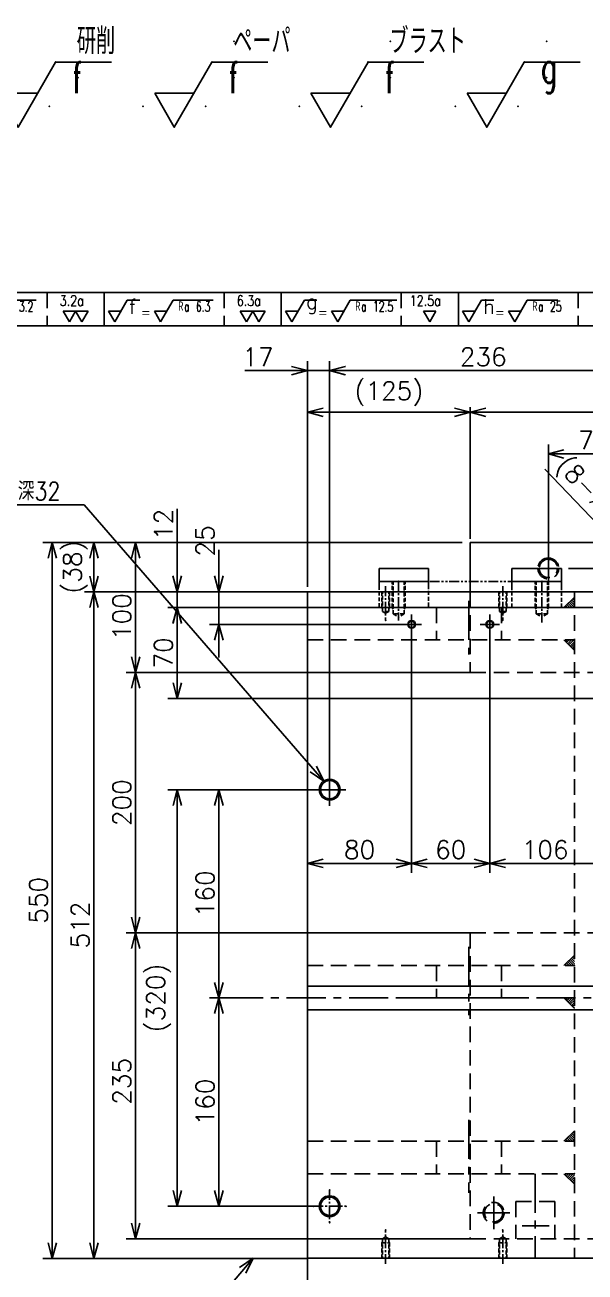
# Model space of a CAD drawing. Header units: millimetres. Extents: x -868 to 0, y 0 to 636.
# Drawn here: x -645.2 to -537.7, y 396.9 to 636.4 of the extents above; entities that cross this region are included whole.
import ezdxf

# ---------------------------------------------------------------- set-up
doc = ezdxf.new("R2010")
doc.units = ezdxf.units.MM
for name, pattern in [('CENTER', [12, 7.5, -1.5, 1.5, -1.5]), ('DASHED', [4.5, 3, -1.5]), ('PHANTOM', [15, 7.5, -1.5, 1.5, -1.5, 1.5, -1.5])]:
    doc.linetypes.add(name, pattern=pattern)
doc.layers.add('VIEW0001', color=7, linetype='Continuous')
doc.styles.get("Standard").update_dxf_attribs({"font": 'ROMANS', "bigfont": 'EXTFONT'})
doc.dimstyles.new('ISO-25', dxfattribs={"dimtxt": 2.5, "dimasz": 2.5, "dimexe": 1.25, "dimexo": 0.625, "dimtad": 1, "dimtxsty": 'Standard', "dimcen": 2.5, "dimadec": 0, "dimazin": 0, "dimtfac": 1, "dimtmove": 0, "dimatfit": 3, "dimfxl": 1, "dimarcsym": 0})

# ---------------------------------------------------------------- blocks, each defined once
blk = doc.blocks.new('DTL0018')
h = blk.add_hatch()
h.set_pattern_fill('ANSI31', color=0, scale=0.4, style=0, pattern_type=2)
h.set_pattern_definition([(45, (0, 0), (-0.89443, 0.89443), [])])
h.paths.add_polyline_path([(0, 8), (8, 0), (0, 0)])
at = {"color": 0, "linetype": 'Continuous'}
blk.add_line((8, 0), (0, 8), dxfattribs=at)
at = {"color": 0}
blk.add_point((0, 0), dxfattribs=at)
blk = doc.blocks.new('DTL0029')
at = {"color": 0, "linetype": 'CENTER'}
for p, q in [((0, 12.5), (0, -12.5)), ((-12.5, 0), (12.5, 0))]:
    blk.add_line(p, q, dxfattribs=at)
at = {"color": 0, "linetype": 'Continuous'}
for radius in [8, 7]:
    blk.add_circle((0, 0), radius, dxfattribs=at)
at = {"color": 0}
for p in [(0, 12.5), (-12.5, 0), (-12.5, 0), (-12.5, 0), (0, 0), (12.5, 0), (12.5, 0), (12.5, 0), (0, -12.5)]:
    blk.add_point(p, dxfattribs=at)
blk = doc.blocks.new('DTL0028')
at = {"color": 0, "linetype": 'CENTER'}
blk.add_line((4.25, 0), (-21.82, 0), dxfattribs=at)
at = {"color": 0, "linetype": 'DASHED'}
for p, q in [((-15, 2.5), (-16.44, 0)), ((-15, -2.5), (-16.44, 0)), ((-15, -2.5), (-15, 2.5)), ((-15, 2.5), (0, 2.5)), ((-12, 3), (-12.87, 2.5)), ((-12, -3), (-12, 3)), ((-12, 3), (0, 3)), ((-15, -2.5), (0, -2.5)), ((-12, -3), (-12.87, -2.5)), ((-12, -3), (0, -3))]:
    blk.add_line(p, q, dxfattribs=at)
at = {"color": 0}
for p in [(-21.82, 0), (-12, 0), (0, 0)]:
    blk.add_point(p, dxfattribs=at)
blk = doc.blocks.new('USER0013')
at = {"color": 0, "linetype": 'Continuous'}
for radius in [3, 2.5]:
    blk.add_circle((0, 0), radius, dxfattribs=at)
at = {"color": 0}
blk.add_point((0, 0), dxfattribs=at)
blk = doc.blocks.new('USER0014')
at = {"color": 0, "linetype": 'DASHED'}
for p, q in [((20, 5), (0, 5)), ((25, 4.25), (0, 4.25)), ((20, 5), (20, -5)), ((20, 5), (21.3, 4.25)), ((25, 4.25), (25, -4.25)), ((25, 4.25), (27.45, 0)), ((25, -4.25), (0, -4.25)), ((20, -5), (0, -5)), ((20, -5), (21.3, -4.25)), ((25, -4.25), (27.45, 0))]:
    blk.add_line(p, q, dxfattribs=at)
at = {"color": 0}
for p in [(0, 0), (20, 0)]:
    blk.add_point(p, dxfattribs=at)
blk = doc.blocks.new('DTL0071')
at = {"color": 0, "linetype": 'Continuous'}
for p, q in [((-630, 330), (-630, 313.48)), ((-630, 330), (-592, 330)), ((-592, 330), (-592, 313.95)), ((-528, 330), (-528, 313.33)), ((-528, 330), (-490, 330)), ((-490, 330), (-490, 313.17)), ((-630, 320), (-592, 320)), ((-528, 320), (-490, 320))]:
    blk.add_line(p, q, dxfattribs=at)
at = {"color": 0, "linetype": 'CENTER'}
for p, q in [((-615, 320), (-615, 289.94)), ((-505, 320), (-505, 287.59))]:
    blk.add_line(p, q, dxfattribs=at)
at = {"color": 0, "linetype": 'PHANTOM'}
blk.add_line((-591.07, 320), (-528.65, 320), dxfattribs=at)
at = {"color": 0, "linetype": 'DASHED'}
for p, q in [((-630, 312.24), (-630, 300)), ((-592, 312.71), (-592, 300)), ((-528, 312.09), (-528, 300)), ((-490, 311.93), (-490, 300))]:
    blk.add_line(p, q, dxfattribs=at)
at = {"color": 0}
for p in [(-615, 320), (-505, 320), (0, 0)]:
    blk.add_point(p, dxfattribs=at)
at = {"color": 0, "rotation": 270}
for p in [(-615, 320), (-505, 320)]:
    blk.add_blockref('USER0014', p, dxfattribs=at)
blk = doc.blocks.new('_Open30')
at = {"color": 0, "linetype": 'ByBlock', "lineweight": -2}
for p, q in [((-1, 0.267949), (0, 0)), ((0, 0), (-1, -0.267949)), ((0, 0), (-1, 0))]:
    blk.add_line(p, q, dxfattribs=at)
blk = doc.blocks.new('*D113')
at = {"color": 0, "lineweight": -2}
for p, q in [((-589.85, 489.51), (-617.8, 489.51)), ((-616, 412.51), (-616, 486.51)), ((-589.85, 409.51), (-617.8, 409.51))]:
    blk.add_line(p, q, dxfattribs=at)
at = {"layer": 'Defpoints', "color": 0}
for p in [(-616, 489.51), (-589.85, 489.51), (-589.85, 409.51)]:
    blk.add_point(p, dxfattribs=at)
at = {"color": 0, "lineweight": -2, "xscale": 3, "yscale": 3, "zscale": 3}
for p, rotation in [((-616, 489.51), 90), ((-616, 409.51), 270)]:
    blk.add_blockref('_Open30', p, dxfattribs=dict(at, rotation=rotation))
at = {"color": 0, "insert": (-619.54, 449.52), "char_height": 3.5, "attachment_point": 5, "rotation": 90}
blk.add_mtext('(320)', dxfattribs=at)
blk = doc.blocks.new('*D114')
at = {"color": 0, "lineweight": -2}
for p, q in [((-592.52, 527.51), (-633.8, 527.51)), ((-632, 524.51), (-632, 402.51)), ((-590.97, 399.51), (-633.8, 399.51))]:
    blk.add_line(p, q, dxfattribs=at)
at = {"layer": 'Defpoints', "color": 0}
for p in [(-592.52, 527.51), (-632, 399.51), (-590.97, 399.51)]:
    blk.add_point(p, dxfattribs=at)
at = {"color": 0, "lineweight": -2, "xscale": 3, "yscale": 3, "zscale": 3}
for p, rotation in [((-632, 527.51), 90), ((-632, 399.51), 270)]:
    blk.add_blockref('_Open30', p, dxfattribs=dict(at, rotation=rotation))
at = {"color": 0, "insert": (-634.64, 463.52), "char_height": 3.5, "attachment_point": 5, "rotation": 90}
blk.add_mtext('512', dxfattribs=at)
blk = doc.blocks.new('*D115')
at = {"color": 0, "lineweight": -2}
for p, q in [((-562.11, 537.01), (-633.8, 537.01)), ((-632, 534.01), (-632, 530.51))]:
    blk.add_line(p, q, dxfattribs=at)
at = {"layer": 'Defpoints', "color": 0}
for p in [(-562.11, 537.01), (-632, 527.51), (-590.97, 527.51)]:
    blk.add_point(p, dxfattribs=at)
at = {"color": 0, "lineweight": -2, "xscale": 3, "yscale": 3, "zscale": 3}
for p, rotation in [((-632, 537.01), 90), ((-632, 527.51), 270)]:
    blk.add_blockref('_Open30', p, dxfattribs=dict(at, rotation=rotation))
at = {"color": 0, "insert": (-635.53, 532.27), "char_height": 3.5, "attachment_point": 5, "rotation": 90}
blk.add_mtext('(38)', dxfattribs=at)
blk = doc.blocks.new('*D145')
at = {"color": 0, "lineweight": -2}
for p, q in [((-561.5, 537.01), (-625.8, 537.01)), ((-624, 515.01), (-624, 534.01))]:
    blk.add_line(p, q, dxfattribs=at)
at = {"layer": 'Defpoints', "color": 0}
for p in [(-624, 537.01), (-561.5, 537.01), (-558.47, 512.01)]:
    blk.add_point(p, dxfattribs=at)
at = {"color": 0, "lineweight": -2, "xscale": 3, "yscale": 3, "zscale": 3}
for p, rotation in [((-624, 537.01), 90), ((-624, 512.01), 270)]:
    blk.add_blockref('_Open30', p, dxfattribs=dict(at, rotation=rotation))
at = {"color": 0, "insert": (-626.64, 522.75), "char_height": 3.5, "attachment_point": 5, "rotation": 90}
blk.add_mtext('100', dxfattribs=at)
blk = doc.blocks.new('*D146')
at = {"color": 0, "lineweight": -2}
for p, q in [((-559.72, 462.01), (-625.8, 462.01)), ((-624, 406.26), (-624, 459.01)), ((-559.72, 403.26), (-625.8, 403.26))]:
    blk.add_line(p, q, dxfattribs=at)
at = {"layer": 'Defpoints', "color": 0}
for p in [(-624, 462.01), (-559.72, 462.01), (-559.72, 403.26)]:
    blk.add_point(p, dxfattribs=at)
at = {"color": 0, "lineweight": -2, "xscale": 3, "yscale": 3, "zscale": 3}
for p, rotation in [((-624, 462.01), 90), ((-624, 403.26), 270)]:
    blk.add_blockref('_Open30', p, dxfattribs=dict(at, rotation=rotation))
at = {"color": 0, "insert": (-626.64, 433.5), "char_height": 3.5, "attachment_point": 5, "rotation": 90}
blk.add_mtext('235', dxfattribs=at)
blk = doc.blocks.new('*D147')
at = {"color": 0, "lineweight": -2}
for p, q in [((-559.72, 512.01), (-625.8, 512.01)), ((-624, 509.01), (-624, 465.01))]:
    blk.add_line(p, q, dxfattribs=at)
at = {"layer": 'Defpoints', "color": 0}
for p in [(-559.72, 512.01), (-660.42, 462.01), (-624, 462.01)]:
    blk.add_point(p, dxfattribs=at)
at = {"color": 0, "lineweight": -2, "xscale": 3, "yscale": 3, "zscale": 3}
for p, rotation in [((-624, 512.01), 90), ((-624, 462.01), 270)]:
    blk.add_blockref('_Open30', p, dxfattribs=dict(at, rotation=rotation))
at = {"color": 0, "insert": (-626.64, 487.02), "char_height": 3.5, "attachment_point": 5, "rotation": 90}
blk.add_mtext('200', dxfattribs=at)
blk = doc.blocks.new('*D212')
at = {"color": 7, "linetype": 'Continuous'}
for p, q in [((-590.97, 570), (-594.03, 570.82)), ((-590.97, 528.45), (-590.97, 571.8)), ((-586.72, 492.64), (-586.72, 571.8)), ((-586.72, 570), (-583.67, 570.82)), ((-590.97, 570), (-603, 570)), ((-580.37, 570), (-597.32, 570)), ((-590.97, 570), (-594.03, 569.18)), ((-586.72, 570), (-583.67, 569.18))]:
    blk.add_line(p, q, dxfattribs=at)
at = {"layer": 'Defpoints', "color": 0}
for p in [(-590.97, 570), (-590.97, 528.45), (-586.72, 492.64)]:
    blk.add_point(p, dxfattribs=at)
at = {"color": 0, "insert": (-600.48, 572.63), "char_height": 3.5, "attachment_point": 5}
blk.add_mtext('\\A1;17', dxfattribs=at)
blk = doc.blocks.new('*D213')
at = {"color": 0, "lineweight": -2}
for p, q in [((-527.72, 492.64), (-527.72, 571.8)), ((-583.72, 570), (-530.72, 570))]:
    blk.add_line(p, q, dxfattribs=at)
at = {"layer": 'Defpoints', "color": 0}
for p in [(-527.72, 570), (-586.72, 492.64), (-527.72, 492.64)]:
    blk.add_point(p, dxfattribs=at)
at = {"color": 0, "lineweight": -2, "xscale": 3, "yscale": 3, "zscale": 3, "rotation": 180}
blk.add_blockref('_Open30', (-586.72, 570), dxfattribs=at)
at = {"color": 0, "lineweight": -2, "xscale": 3, "yscale": 3, "zscale": 3}
blk.add_blockref('_Open30', (-527.72, 570), dxfattribs=at)
at = {"color": 0, "insert": (-557.22, 572.64), "char_height": 3.5, "attachment_point": 5}
blk.add_mtext('\\A1;236', dxfattribs=at)
blk = doc.blocks.new('*D214')
at = {"color": 0, "lineweight": -2}
for p, q in [((-590.97, 399.51), (-590.97, 374.2)), ((-587.97, 376), (-526.47, 376))]:
    blk.add_line(p, q, dxfattribs=at)
at = {"layer": 'Defpoints', "color": 0}
for p in [(-590.97, 399.51), (-523.47, 399.51), (-523.47, 376)]:
    blk.add_point(p, dxfattribs=at)
at = {"color": 0, "lineweight": -2, "xscale": 3, "yscale": 3, "zscale": 3, "rotation": 180}
blk.add_blockref('_Open30', (-590.97, 376), dxfattribs=at)
at = {"color": 0, "lineweight": -2, "xscale": 3, "yscale": 3, "zscale": 3}
blk.add_blockref('_Open30', (-523.47, 376), dxfattribs=at)
at = {"color": 0, "insert": (-560, 378.64), "char_height": 3.5, "attachment_point": 5}
blk.add_mtext('\\A1;270', dxfattribs=at)
blk = doc.blocks.new('*D215')
at = {"color": 0, "lineweight": -2}
for p, q in [((-559.72, 537.7), (-559.72, 563)), ((-279.72, 538.03), (-279.72, 563)), ((-556.72, 562), (-282.72, 562))]:
    blk.add_line(p, q, dxfattribs=at)
at = {"layer": 'Defpoints', "color": 0}
for p in [(-279.72, 562), (-559.72, 537.7), (-279.72, 538.03)]:
    blk.add_point(p, dxfattribs=at)
at = {"color": 0, "lineweight": -2, "xscale": 3, "yscale": 3, "zscale": 3, "rotation": 180}
blk.add_blockref('_Open30', (-559.72, 562), dxfattribs=at)
at = {"color": 0, "lineweight": -2, "xscale": 3, "yscale": 3, "zscale": 3}
blk.add_blockref('_Open30', (-279.72, 562), dxfattribs=at)
at = {"color": 0, "insert": (-407.79, 564.64), "char_height": 3.5, "attachment_point": 5}
blk.add_mtext('\\A1;1120', dxfattribs=at)
blk = doc.blocks.new('*D232')
at = {"color": 0, "lineweight": -2}
for p, q in [((-590.97, 399.51), (-590.97, 366.2)), ((-419.72, 387.63), (-419.72, 366.2)), ((-422.72, 368), (-587.97, 368))]:
    blk.add_line(p, q, dxfattribs=at)
at = {"layer": 'Defpoints', "color": 0}
for p in [(-590.97, 399.51), (-419.72, 387.63), (-590.97, 368)]:
    blk.add_point(p, dxfattribs=at)
at = {"color": 0, "lineweight": -2, "xscale": 3, "yscale": 3, "zscale": 3, "rotation": 180}
blk.add_blockref('_Open30', (-590.97, 368), dxfattribs=at)
at = {"color": 0, "lineweight": -2, "xscale": 3, "yscale": 3, "zscale": 3}
blk.add_blockref('_Open30', (-419.72, 368), dxfattribs=at)
at = {"color": 0, "insert": (-504, 370.64), "char_height": 3.5, "attachment_point": 5}
blk.add_mtext('685', dxfattribs=at)
blk = doc.blocks.new('*D252')
at = {"color": 0, "lineweight": -2}
for p, q in [((-544.72, 535.14), (-544.72, 555.8)), ((-541.72, 554), (-530.22, 554))]:
    blk.add_line(p, q, dxfattribs=at)
at = {"layer": 'Defpoints', "color": 0}
for p in [(-527.22, 563.3), (-527.22, 554), (-544.72, 535.14)]:
    blk.add_point(p, dxfattribs=at)
at = {"color": 0, "lineweight": -2, "xscale": 3, "yscale": 3, "zscale": 3, "rotation": 180}
blk.add_blockref('_Open30', (-544.72, 554), dxfattribs=at)
at = {"color": 0, "lineweight": -2, "xscale": 3, "yscale": 3, "zscale": 3}
blk.add_blockref('_Open30', (-527.22, 554), dxfattribs=at)
at = {"color": 0, "insert": (-535.97, 556.64), "char_height": 3.5, "attachment_point": 5}
blk.add_mtext('70', dxfattribs=at)
blk = doc.blocks.new('*D253')
at = {"color": 0, "lineweight": -2}
for p, q in [((-590.97, 571.8), (-590.97, 560.2)), ((-562.72, 562), (-587.97, 562))]:
    blk.add_line(p, q, dxfattribs=at)
at = {"layer": 'Defpoints', "color": 0}
for p in [(-590.97, 571.8), (-590.97, 562), (-559.72, 537.01)]:
    blk.add_point(p, dxfattribs=at)
at = {"color": 0, "lineweight": -2, "xscale": 3, "yscale": 3, "zscale": 3, "rotation": 180}
blk.add_blockref('_Open30', (-590.97, 562), dxfattribs=at)
at = {"color": 0, "lineweight": -2, "xscale": 3, "yscale": 3, "zscale": 3}
blk.add_blockref('_Open30', (-559.72, 562), dxfattribs=at)
at = {"color": 0, "insert": (-575.34, 565.54), "char_height": 3.5, "attachment_point": 5}
blk.add_mtext('(125)', dxfattribs=at)
blk = doc.blocks.new('*D277')
at = {"color": 0, "lineweight": -2}
for p, q in [((-617.8, 489.51), (-606.2, 489.51)), ((-608, 452.51), (-608, 486.51)), ((-606.98, 449.51), (-609.8, 449.51))]:
    blk.add_line(p, q, dxfattribs=at)
at = {"layer": 'Defpoints', "color": 0}
for p in [(-617.8, 489.51), (-608, 489.51), (-606.98, 449.51)]:
    blk.add_point(p, dxfattribs=at)
at = {"color": 0, "lineweight": -2, "xscale": 3, "yscale": 3, "zscale": 3}
for p, rotation in [((-608, 489.51), 90), ((-608, 449.51), 270)]:
    blk.add_blockref('_Open30', p, dxfattribs=dict(at, rotation=rotation))
at = {"color": 0, "insert": (-610.64, 469.52), "char_height": 3.5, "attachment_point": 5, "rotation": 90}
blk.add_mtext('160', dxfattribs=at)
blk = doc.blocks.new('*D278')
at = {"color": 0, "lineweight": -2}
for p, q in [((-606.98, 449.51), (-609.8, 449.51)), ((-608, 446.51), (-608, 412.51)), ((-617.8, 409.51), (-606.2, 409.51))]:
    blk.add_line(p, q, dxfattribs=at)
at = {"layer": 'Defpoints', "color": 0}
for p in [(-606.98, 449.51), (-617.8, 409.51), (-608, 409.51)]:
    blk.add_point(p, dxfattribs=at)
at = {"color": 0, "lineweight": -2, "xscale": 3, "yscale": 3, "zscale": 3}
for p, rotation in [((-608, 449.51), 90), ((-608, 409.51), 270)]:
    blk.add_blockref('_Open30', p, dxfattribs=dict(at, rotation=rotation))
at = {"color": 0, "insert": (-610.64, 429.52), "char_height": 3.5, "attachment_point": 5, "rotation": 90}
blk.add_mtext('160', dxfattribs=at)
blk = doc.blocks.new('*D292')
at = {"color": 0, "lineweight": -2}
for p, q in [((-561.26, 537.01), (-641.8, 537.01)), ((-640, 534.01), (-640, 402.51)), ((-590.97, 399.51), (-641.8, 399.51))]:
    blk.add_line(p, q, dxfattribs=at)
at = {"layer": 'Defpoints', "color": 0}
for p in [(-561.26, 537.01), (-640, 399.51), (-590.97, 399.51)]:
    blk.add_point(p, dxfattribs=at)
at = {"color": 0, "lineweight": -2, "xscale": 3, "yscale": 3, "zscale": 3}
for p, rotation in [((-640, 537.01), 90), ((-640, 399.51), 270)]:
    blk.add_blockref('_Open30', p, dxfattribs=dict(at, rotation=rotation))
at = {"color": 0, "insert": (-642.64, 468.27), "char_height": 3.5, "attachment_point": 5, "rotation": 90}
blk.add_mtext('550', dxfattribs=at)
blk = doc.blocks.new('*D307')
at = {"color": 7, "linetype": 'Continuous'}
for p, q in [((-529.81, 534.73), (-545.39, 551.1)), ((-520.26, 524.7), (-534.18, 539.33)), ((-529.81, 534.73), (-531.32, 537.51)), ((-529.81, 534.73), (-532.51, 536.38)), ((-524.64, 529.3), (-521.94, 527.65)), ((-524.64, 529.3), (-523.12, 526.52))]:
    blk.add_line(p, q, dxfattribs=at)
at = {"layer": 'Defpoints', "color": 0}
for p in [(-529.81, 534.73), (-524.64, 529.3)]:
    blk.add_point(p, dxfattribs=at)
at = {"color": 7, "insert": (-537.29, 543.47), "char_height": 3.5, "attachment_point": 8, "rotation": 313.6}
blk.add_mtext('\\W1;(8-∅30)', dxfattribs=at)
blk = doc.blocks.new('SYM0042')
at = {"color": 7, "linetype": 'Continuous'}
for p, q in [((-45.98, 53.07), (-80.06, 53.07)), ((0, 0), (-45.98, 53.07)), ((0, 0), (-1.38, 2.84)), ((0, 0), (-2.62, 1.77))]:
    blk.add_line(p, q, dxfattribs=at)
at = {"color": 7, "insert": (-50.56, 53.94), "char_height": 3.5, "attachment_point": 9}
blk.add_mtext('{\\W0.833333;4-M16深32}', dxfattribs=at)
blk = doc.blocks.new('*D309')
at = {"color": 2, "linetype": 'Continuous'}
for p, q in [((-608, 527.51), (-608, 535.59)), ((-608, 514.91), (-608, 533.86)), ((-608, 527.51), (-608.82, 530.57)), ((-608, 527.51), (-607.18, 530.57)), ((-592.34, 527.51), (-609.8, 527.51)), ((-572.85, 521.26), (-609.8, 521.26)), ((-608, 521.26), (-608.82, 518.21)), ((-608, 521.26), (-607.18, 518.21))]:
    blk.add_line(p, q, dxfattribs=at)
at = {"layer": 'Defpoints', "color": 0}
for p in [(-608, 527.51), (-592.34, 527.51), (-572.85, 521.26)]:
    blk.add_point(p, dxfattribs=at)
at = {"color": 0, "insert": (-610.64, 537.29), "char_height": 3.5, "attachment_point": 5, "rotation": 90}
blk.add_mtext('25', dxfattribs=at)
blk = doc.blocks.new('*D352')
at = {"color": 0, "lineweight": -2}
for p, q in [((-529.47, 524.51), (-617.8, 524.51)), ((-616, 521.51), (-616, 510.01)), ((-529.47, 507.01), (-617.8, 507.01))]:
    blk.add_line(p, q, dxfattribs=at)
at = {"layer": 'Defpoints', "color": 0}
for p in [(-529.47, 524.51), (-616, 507.01), (-529.47, 507.01)]:
    blk.add_point(p, dxfattribs=at)
at = {"color": 0, "lineweight": -2, "xscale": 3, "yscale": 3, "zscale": 3}
for p, rotation in [((-616, 524.51), 90), ((-616, 507.01), 270)]:
    blk.add_blockref('_Open30', p, dxfattribs=dict(at, rotation=rotation))
at = {"color": 0, "insert": (-618.64, 515.77), "char_height": 3.5, "attachment_point": 5, "rotation": 90}
blk.add_mtext('70', dxfattribs=at)
blk = doc.blocks.new('*D353')
at = {"color": 2, "linetype": 'Continuous'}
for p, q in [((-616, 527.51), (-616, 543.46)), ((-616, 533.86), (-616, 518.16)), ((-616, 527.51), (-616.82, 530.57)), ((-616, 527.51), (-615.18, 530.57)), ((-590.97, 527.51), (-617.8, 527.51)), ((-617.8, 524.51), (-614.2, 524.51)), ((-616, 524.51), (-616.82, 521.46)), ((-616, 524.51), (-615.18, 521.46))]:
    blk.add_line(p, q, dxfattribs=at)
at = {"layer": 'Defpoints', "color": 0}
for p in [(-590.97, 527.51), (-617.8, 524.51), (-616, 524.51)]:
    blk.add_point(p, dxfattribs=at)
at = {"color": 0, "insert": (-618.64, 540.46), "char_height": 3.5, "attachment_point": 5, "rotation": 90}
blk.add_mtext('12', dxfattribs=at)
blk = doc.blocks.new('*D354')
at = {"color": 0, "lineweight": -2}
for p, q in [((-555.97, 519.39), (-555.97, 473.55)), ((-529.47, 505.14), (-529.47, 473.55)), ((-552.97, 475.35), (-532.47, 475.35))]:
    blk.add_line(p, q, dxfattribs=at)
at = {"layer": 'Defpoints', "color": 0}
for p in [(-555.97, 519.39), (-529.47, 505.14), (-529.47, 475.35)]:
    blk.add_point(p, dxfattribs=at)
at = {"color": 0, "lineweight": -2, "xscale": 3, "yscale": 3, "zscale": 3, "rotation": 180}
blk.add_blockref('_Open30', (-555.97, 475.35), dxfattribs=at)
at = {"color": 0, "lineweight": -2, "xscale": 3, "yscale": 3, "zscale": 3}
blk.add_blockref('_Open30', (-529.47, 475.35), dxfattribs=at)
at = {"color": 0, "insert": (-545.33, 477.99), "char_height": 3.5, "attachment_point": 5}
blk.add_mtext('106', dxfattribs=at)
blk = doc.blocks.new('*D355')
at = {"color": 0, "lineweight": -2}
for p, q in [((-570.97, 519.39), (-570.97, 473.55)), ((-555.97, 473.55), (-555.97, 477.15)), ((-567.97, 475.35), (-558.97, 475.35))]:
    blk.add_line(p, q, dxfattribs=at)
at = {"layer": 'Defpoints', "color": 0}
for p in [(-570.97, 519.39), (-555.97, 475.35), (-555.97, 473.55)]:
    blk.add_point(p, dxfattribs=at)
at = {"color": 0, "lineweight": -2, "xscale": 3, "yscale": 3, "zscale": 3, "rotation": 180}
blk.add_blockref('_Open30', (-570.97, 475.35), dxfattribs=at)
at = {"color": 0, "lineweight": -2, "xscale": 3, "yscale": 3, "zscale": 3}
blk.add_blockref('_Open30', (-555.97, 475.35), dxfattribs=at)
at = {"color": 0, "insert": (-563.47, 477.99), "char_height": 3.5, "attachment_point": 5}
blk.add_mtext('60', dxfattribs=at)
blk = doc.blocks.new('*D356')
at = {"color": 0, "lineweight": -2}
for p, q in [((-570.97, 473.55), (-570.97, 477.15)), ((-587.97, 475.35), (-573.97, 475.35))]:
    blk.add_line(p, q, dxfattribs=at)
at = {"layer": 'Defpoints', "color": 0}
for p in [(-590.97, 527.51), (-570.97, 475.35), (-570.97, 473.55)]:
    blk.add_point(p, dxfattribs=at)
at = {"color": 0, "lineweight": -2, "xscale": 3, "yscale": 3, "zscale": 3, "rotation": 180}
blk.add_blockref('_Open30', (-590.97, 475.35), dxfattribs=at)
at = {"color": 0, "lineweight": -2, "xscale": 3, "yscale": 3, "zscale": 3}
blk.add_blockref('_Open30', (-570.97, 475.35), dxfattribs=at)
at = {"color": 0, "insert": (-580.97, 477.99), "char_height": 3.5, "attachment_point": 5}
blk.add_mtext('80', dxfattribs=at)
blk = doc.blocks.new('SYM0056')
at = {"color": 7, "linetype": 'Continuous'}
for p, q in [((0, 0), (-9.81, -11.51)), ((0, 0), (-2.6, -1.79)), ((0, 0), (-1.36, -2.86)), ((-9.81, -11.51), (-22.76, -11.51))]:
    blk.add_line(p, q, dxfattribs=at)
blk = doc.blocks.new('DTL0001')
at = {"color": 0, "linetype": 'Continuous'}
for p, q in [((0, 0), (272, 0)), ((170, 0), (170, -6.4)), ((204, 0), (204, -6.4)), ((238, 0), (238, -6.4)), ((149.22, -1.48), (156.94, -1.48)), ((172.02, -5.64), (174.42, -1.48)), ((174.42, -1.48), (176.82, -1.48)), ((180.82, -5.64), (183.22, -1.48)), ((183.22, -1.48), (190.94, -1.48)), ((206.02, -5.64), (208.42, -1.48)), ((208.42, -1.48), (210.82, -1.48)), ((214.82, -5.64), (217.22, -1.48)), ((217.22, -1.48), (226.19, -1.48)), ((240.02, -5.64), (242.42, -1.48)), ((242.42, -1.48), (244.82, -1.48)), ((248.82, -5.64), (251.22, -1.48)), ((251.22, -1.48), (257.12, -1.48)), ((163.3, -5.64), (162.1, -3.56)), ((162.1, -3.56), (166.9, -3.56)), ((163.3, -5.64), (164.5, -3.56)), ((164.5, -3.56), (165.7, -5.64)), ((166.9, -3.56), (165.7, -5.64)), ((170.82, -3.56), (173.22, -3.56)), ((172.02, -5.64), (170.82, -3.56)), ((179.62, -3.56), (182.02, -3.56)), ((180.82, -5.64), (179.62, -3.56)), ((197.3, -5.64), (196.1, -3.56)), ((196.1, -3.56), (200.9, -3.56)), ((197.3, -5.64), (198.5, -3.56)), ((198.5, -3.56), (199.7, -5.64)), ((200.9, -3.56), (199.7, -5.64)), ((204.82, -3.56), (207.22, -3.56)), ((206.02, -5.64), (204.82, -3.56)), ((213.62, -3.56), (216.02, -3.56)), ((214.82, -5.64), (213.62, -3.56)), ((232.5, -5.64), (231.3, -3.56)), ((231.3, -3.56), (233.7, -3.56)), ((232.5, -5.64), (233.7, -3.56)), ((238.82, -3.56), (241.22, -3.56)), ((240.02, -5.64), (238.82, -3.56)), ((247.62, -3.56), (250.02, -3.56)), ((248.82, -5.64), (247.62, -3.56)), ((0, -6.4), (272, -6.4))]:
    blk.add_line(p, q, dxfattribs=at)
at = {"color": 0, "linetype": 'DASHED'}
for p, q in [((159, 0), (159, -6.4)), ((193, 0), (193, -6.4)), ((227, 0), (227, -6.4)), ((261, 0), (261, -6.4))]:
    blk.add_line(p, q, dxfattribs=at)
at = {"color": 0, "attachment_point": 7}
for s, insert, char_height in [('{\\W0.651042;\u3000\u30003.2}', (149.95, -3.68), 2), ('{\\W0.78125;3.2a}', (161.44, -2.56), 2), ('{\\W1;f}', (174.72, -4.08), 2.8), ('{\\W0.520833;Ｒa}', (183.95, -3.68), 2), ('{\\W0.651042;\u3000\u30006.3}', (183.95, -3.68), 2), ('{\\W0.78125;6.3a}', (195.44, -2.56), 2), ('{\\W1;g}', (208.72, -4.08), 2.8), ('{\\W0.520833;Ｒa}', (217.95, -3.68), 2), ('{\\W0.651042;\u3000\u300012.5}', (217.95, -3.68), 2), ('{\\W0.78125;12.5a}', (228.66, -2.56), 2), ('{\\W1;h}', (242.72, -4.08), 2.8), ('{\\W0.520833;Ｒa}', (251.95, -3.68), 2), ('{\\W0.651042;\u3000\u300025}', (251.95, -3.68), 2), ('{\\W0.651042;＝}', (177.05, -5.04), 2), ('{\\W0.651042;＝}', (211.05, -5.04), 2), ('{\\W0.651042;＝}', (245.05, -5.04), 2)]:
    blk.add_mtext(s, dxfattribs=dict(at, insert=insert, char_height=char_height))
blk = doc.blocks.new('USER0008')
at = {"color": 0, "linetype": 'Continuous'}
for p, q in [((0, 0), (7.22, 12.5)), ((7.22, 12.5), (17.94, 12.5)), ((-3.75, 6.5), (0, 0)), ((3.75, 6.5), (-3.75, 6.5))]:
    blk.add_line(p, q, dxfattribs=at)
at = {"color": 0}
for p in [(11.5, 16.5), (7.22, 12.5), (11.5, 9.5), (11.5, 9.5), (-6, 4), (6, 4), (0, 0)]:
    blk.add_point(p, dxfattribs=at)
blk = doc.blocks.new('SYM0061')
at = {"color": 0}
blk.add_blockref('USER0008', (0, 0), dxfattribs=at)
at = {"color": 0, "insert": (10.43, 6.5), "char_height": 6, "attachment_point": 7}
blk.add_mtext('{\\W0.64;g}', dxfattribs=at)
blk = doc.blocks.new('SYM0062')
at = {"color": 0}
blk.add_blockref('USER0008', (0, 0), dxfattribs=at)
at = {"color": 0, "insert": (10.43, 6.5), "char_height": 6, "attachment_point": 7}
blk.add_mtext('{\\W0.64;f}', dxfattribs=at)
blk = doc.blocks.new('SYM0063')
at = {"color": 0}
blk.add_blockref('USER0008', (0, 0), dxfattribs=at)
at = {"color": 0, "insert": (10.43, 6.5), "char_height": 6, "attachment_point": 7}
blk.add_mtext('{\\W0.64;f}', dxfattribs=at)
blk = doc.blocks.new('SYM0064')
at = {"color": 0}
blk.add_blockref('USER0008', (0, 0), dxfattribs=at)
at = {"color": 0, "insert": (10.43, 6.5), "char_height": 6, "attachment_point": 7}
blk.add_mtext('{\\W0.64;f}', dxfattribs=at)

msp = doc.modelspace()

# ---------------------------------------------------------------- linework, layer by layer
at = {"color": 7, "linetype": 'Continuous'}
for p, q in [((-559.721, 537.014), (-279.721, 537.014)), ((-559.721, 537.014), (-559.721, 527.514)), ((-551.721, 529.514), (-542.221, 529.514)), ((-590.971, 527.514), (-523.471, 527.514)), ((-590.971, 527.514), (-590.971, 399.514)), ((-590.971, 451.764), (-523.471, 451.764)), ((-590.971, 447.264), (-523.471, 447.264)), ((-590.971, 399.514), (-523.471, 399.514))]:
    msp.add_line(p, q, dxfattribs=at)
at = {"color": 7, "linetype": 'CENTER'}
for p, q in [((-544.721, 535.139), (-544.721, 528.889)), ((-540.82, 532.014), (-298.616, 532.014)), ((-559.971, 525.778), (-559.971, 515.483)), ((-570.971, 523.139), (-570.971, 519.389)), ((-555.971, 523.139), (-555.971, 519.389)), ((-572.846, 521.264), (-569.096, 521.264)), ((-557.846, 521.264), (-554.096, 521.264)), ((-586.721, 492.639), (-586.721, 486.389)), ((-589.846, 489.514), (-583.596, 489.514)), ((-559.971, 459.326), (-559.971, 446.223)), ((-606.985, 449.514), (-267.845, 449.514)), ((-559.971, 426.1), (-559.971, 412.061)), ((-547.221, 415.764), (-547.221, 399.514)), ((-555.221, 411.389), (-555.221, 405.139)), ((-558.346, 408.264), (-552.096, 408.264)), ((-549.775, 405.764), (-544.576, 405.764))]:
    msp.add_line(p, q, dxfattribs=at)
at = {"color": 7, "linetype": 'DASHED'}
for p, q in [((-559.721, 527.514), (-559.721, 512.014)), ((-539.721, 527.514), (-539.721, 399.514)), ((-590.971, 524.514), (-539.721, 524.514)), ((-566.221, 524.514), (-566.221, 518.264)), ((-553.721, 524.514), (-553.721, 518.264)), ((-590.971, 518.264), (-539.721, 518.264)), ((-559.721, 512.014), (-289.721, 512.014)), ((-559.721, 462.014), (-450.971, 462.014)), ((-559.721, 462.014), (-559.721, 403.264)), ((-590.971, 455.764), (-539.721, 455.764)), ((-566.221, 455.764), (-566.221, 449.514)), ((-553.721, 455.764), (-553.721, 449.514)), ((-578.471, 449.514), (-539.721, 449.514)), ((-590.971, 422.014), (-539.721, 422.014)), ((-566.221, 422.014), (-566.221, 415.764)), ((-553.721, 422.014), (-553.721, 415.764)), ((-590.971, 415.764), (-539.721, 415.764)), ((-550.971, 410.429), (-543.471, 410.429)), ((-550.971, 410.429), (-550.971, 403.264)), ((-543.471, 410.429), (-543.471, 403.264)), ((-559.721, 403.264), (-523.471, 403.264))]:
    msp.add_line(p, q, dxfattribs=at)
at = {"color": 7, "linetype": 'Continuous'}
for radius in [2, 1.75]:
    msp.add_circle((-586.721, 489.514), radius, dxfattribs=at)
at = {"color": 7, "linetype": 'DASHED'}
for radius in [2, 1.75]:
    msp.add_circle((-555.221, 408.264), radius, dxfattribs=at)
for radius, start in [(2, 176.29775), (1.75, 181.71216)]:
    msp.add_arc((-544.721, 532.014), radius, start, 0, dxfattribs=at)
at = {"color": 7, "linetype": 'Continuous'}
for radius, start, end in [(2, 10.38844, 167.4226), (1.75, 13.83719, 171.56912)]:
    msp.add_arc((-544.721, 532.014), radius, start, end, dxfattribs=at)
at = {"layer": 'VIEW0001', "color": 7, "linetype": 'Continuous'}
msp.add_line((-800, 585), (-10, 585), dxfattribs=at)
at = {"layer": 'VIEW0001', "color": 7}
for p in [(-616.563, 616.763), (-586.563, 616.763), (-556.563, 616.763)]:
    msp.add_point(p, dxfattribs=at)

# ---------------------------------------------------------------- block references
at = {"color": 7}
for name, p in [('SYM0042', (-587.856, 491.161)), ('SYM0056', (-601.438, 399.514))]:
    msp.add_blockref(name, p, dxfattribs=at)
at = {"color": 211, "xscale": 0.25, "yscale": 0.25, "zscale": 0.25}
msp.add_blockref('DTL0071', (-419.721, 449.514), dxfattribs=at)
at = {"color": 7, "xscale": 0.25, "yscale": 0.25, "zscale": 0.25}
for name, p, rotation in [('DTL0028', (-575.971, 527.514), 89.99999999999997), ('DTL0028', (-553.471, 527.514), 89.99999999999997), ('DTL0018', (-539.721, 524.514), 90.00000000000001), ('DTL0018', (-539.721, 518.264), 180), ('DTL0018', (-539.721, 455.764), 90.00000000000001), ('DTL0018', (-539.721, 449.514), 180), ('DTL0018', (-539.721, 422.014), 90.00000000000001), ('DTL0018', (-539.721, 415.764), 180), ('DTL0028', (-575.971, 399.514), 270), ('DTL0028', (-553.471, 399.514), 270)]:
    msp.add_blockref(name, p, dxfattribs=dict(at, rotation=rotation))
at = {"color": 2, "xscale": 0.25, "yscale": 0.25, "zscale": 0.25}
for p in [(-570.971, 521.264), (-555.971, 521.264)]:
    msp.add_blockref('USER0013', p, dxfattribs=at)
at = {"color": 7, "xscale": 0.25, "yscale": 0.25, "zscale": 0.25}
msp.add_blockref('DTL0029', (-586.721, 409.514), dxfattribs=at)
at = {"layer": 'VIEW0001', "color": 7}
for name, p in [('SYM0064', (-646.563, 616.763)), ('SYM0062', (-616.563, 616.763)), ('SYM0063', (-586.563, 616.763)), ('SYM0061', (-556.563, 616.763)), ('DTL0001', (-800, 585))]:
    msp.add_blockref(name, p, dxfattribs=at)

# ---------------------------------------------------------------- texts
at = {"layer": 'VIEW0001', "color": 7, "char_height": 5, "attachment_point": 7}
for s, insert in [('{\\W0.666667;研削}', (-635.242, 630.763)), ('{\\W0.666667;ペーパ}', (-605.242, 630.763)), ('{\\W0.666667;ブラスト}', (-575.242, 630.763))]:
    msp.add_mtext(s, dxfattribs=dict(at, insert=insert))

# ---------------------------------------------------------------- dimensions: what is measured, and where the dimension line sits
at = {"color": 7}
for base, p1, p2, text, override, picture, middle in [((-590.971, 570), (-586.721, 492.639), (-590.971, 528.447), '\\A1;17', {"dimtxt": 3.5, "dimasz": 3, "dimexe": 1.8, "dimexo": 0, "dimgap": 0.875, "dimtad": 1, "dimtih": 0, "dimtoh": 0, "dimdec": 0, "dimdsep": 46, "dimblk1": 'Open30', "dimblk2": 'Open30', "dimsah": 1, "dimse1": 0, "dimse2": 0, "dimtmove": 0}, '*D212', (-600.478, 570)), ((-590.971, 562.001), (-559.721, 537.014), (-590.971, 571.8), '(125)', {"dimtxt": 3.5, "dimasz": 3, "dimexe": 1.8, "dimexo": 0, "dimgap": 0.875, "dimtad": 1, "dimtih": 0, "dimtoh": 0, "dimdec": 0, "dimdsep": 46, "dimblk1": 'Open30', "dimblk2": 'Open30', "dimsah": 1, "dimse1": 1, "dimse2": 0, "dimtmove": 0}, '*D253', (-575.344, 562.001)), ((-590.971, 368.001), (-419.721, 387.631), (-590.971, 399.514), '685', {"dimtxt": 3.5, "dimasz": 3, "dimexe": 1.8, "dimexo": 0, "dimgap": 0.875, "dimtad": 1, "dimtih": 0, "dimtoh": 0, "dimdec": 0, "dimdsep": 46, "dimblk1": 'Open30', "dimblk2": 'Open30', "dimsah": 1, "dimse1": 0, "dimse2": 0, "dimtmove": 0}, '*D232', (-503.998, 368.001))]:
    dim = msp.add_linear_dim(base=base, p1=p1, p2=p2, text=text, dimstyle='ISO-25', override=override, dxfattribs=at)
    dim.commit()
    dim.dimension.update_dxf_attribs({"geometry": picture, "text_midpoint": middle, "dimtype": 160})
for base, p1, p2, angle, text, override, picture, middle in [((-527.721, 570), (-586.721, 492.639), (-527.721, 492.639), 180, '\\A1;236', {"dimtxt": 3.5, "dimasz": 3, "dimexe": 1.8, "dimexo": 0, "dimgap": 0.875, "dimtad": 1, "dimtih": 0, "dimtoh": 0, "dimdec": 0, "dimdsep": 46, "dimblk1": 'Open30', "dimblk2": 'Open30', "dimsah": 1, "dimse1": 1, "dimse2": 0, "dimtmove": 0}, '*D213', (-557.22, 570)), ((-279.721, 562), (-559.721, 537.703), (-279.721, 538.03), 180, '\\A1;1120', {"dimtxt": 3.5, "dimasz": 3, "dimexe": 1, "dimexo": 0, "dimgap": 0.875, "dimtad": 1, "dimtih": 0, "dimtoh": 0, "dimdec": 0, "dimdsep": 46, "dimblk1": 'Open30', "dimblk2": 'Open30', "dimsah": 1, "dimse1": 0, "dimse2": 0, "dimtmove": 0}, '*D215', (-407.79, 562)), ((-527.221, 554.001), (-544.721, 535.139), (-527.221, 563.3), 180, '70', {"dimtxt": 3.5, "dimasz": 3, "dimexe": 1.8, "dimexo": 0, "dimgap": 0.875, "dimtad": 1, "dimtih": 0, "dimtoh": 0, "dimdec": 0, "dimdsep": 46, "dimblk1": 'Open30', "dimblk2": 'Open30', "dimsah": 1, "dimse1": 0, "dimse2": 1, "dimtmove": 0}, '*D252', (-535.97, 554.001)), ((-639.998, 399.514), (-561.264, 537.014), (-590.971, 399.514), 90, '550', {"dimtxt": 3.5, "dimasz": 3, "dimexe": 1.8, "dimexo": 0, "dimgap": 0.875, "dimtad": 1, "dimtih": 0, "dimtoh": 0, "dimdec": 0, "dimdsep": 46, "dimblk1": 'Open30', "dimblk2": 'Open30', "dimsah": 1, "dimse1": 0, "dimse2": 0, "dimtmove": 0}, '*D292', (-639.998, 468.265)), ((-631.998, 527.514), (-562.105, 537.014), (-590.971, 527.514), 90, '(38)', {"dimtxt": 3.5, "dimasz": 3, "dimexe": 1.8, "dimexo": 0, "dimgap": 0.875, "dimtad": 1, "dimtih": 0, "dimtoh": 0, "dimdec": 0, "dimdsep": 46, "dimblk1": 'Open30', "dimblk2": 'Open30', "dimsah": 1, "dimse1": 0, "dimse2": 1, "dimtmove": 0}, '*D115', (-631.998, 532.265)), ((-623.999, 537.014), (-558.471, 512.014), (-561.504, 537.014), 270, '100', {"dimtxt": 3.5, "dimasz": 3, "dimexe": 1.8, "dimexo": 0, "dimgap": 0.875, "dimtad": 1, "dimtih": 0, "dimtoh": 0, "dimdec": 0, "dimdsep": 46, "dimblk1": 'Open30', "dimblk2": 'Open30', "dimsah": 1, "dimse1": 1, "dimse2": 0, "dimtmove": 0}, '*D145', (-623.999, 522.747)), ((-631.998, 399.514), (-592.515, 527.514), (-590.971, 399.514), 90, '512', {"dimtxt": 3.5, "dimasz": 3, "dimexe": 1.8, "dimexo": 0, "dimgap": 0.875, "dimtad": 1, "dimtih": 0, "dimtoh": 0, "dimdec": 0, "dimdsep": 46, "dimblk1": 'Open30', "dimblk2": 'Open30', "dimsah": 1, "dimse1": 0, "dimse2": 0, "dimtmove": 0}, '*D114', (-631.998, 463.515)), ((-623.998, 462.014), (-559.721, 512.014), (-660.417, 462.014), 90, '200', {"dimtxt": 3.5, "dimasz": 3, "dimexe": 1.8, "dimexo": 0, "dimgap": 0.875, "dimtad": 1, "dimtih": 0, "dimtoh": 0, "dimdec": 0, "dimdsep": 46, "dimblk1": 'Open30', "dimblk2": 'Open30', "dimsah": 1, "dimse1": 0, "dimse2": 1, "dimtmove": 0}, '*D147', (-623.998, 487.015)), ((-615.999, 489.514), (-589.846, 409.514), (-589.846, 489.514), 270, '(320)', {"dimtxt": 3.5, "dimasz": 3, "dimexe": 1.8, "dimexo": 0, "dimgap": 0.875, "dimtad": 1, "dimtih": 0, "dimtoh": 0, "dimdec": 0, "dimdsep": 46, "dimblk1": 'Open30', "dimblk2": 'Open30', "dimsah": 1, "dimse1": 0, "dimse2": 0, "dimtmove": 0}, '*D113', (-615.999, 449.515)), ((-607.999, 489.514), (-606.985, 449.514), (-617.8, 489.514), 270, '160', {"dimtxt": 3.5, "dimasz": 3, "dimexe": 1.8, "dimexo": 0, "dimgap": 0.875, "dimtad": 1, "dimtih": 0, "dimtoh": 0, "dimdec": 0, "dimdsep": 46, "dimblk1": 'Open30', "dimblk2": 'Open30', "dimsah": 1, "dimse1": 0, "dimse2": 0, "dimtmove": 0}, '*D277', (-607.999, 469.515)), ((-623.999, 462.014), (-559.721, 403.264), (-559.721, 462.014), 270, '235', {"dimtxt": 3.5, "dimasz": 3, "dimexe": 1.8, "dimexo": 0, "dimgap": 0.875, "dimtad": 1, "dimtih": 0, "dimtoh": 0, "dimdec": 0, "dimdsep": 46, "dimblk1": 'Open30', "dimblk2": 'Open30', "dimsah": 1, "dimse1": 0, "dimse2": 0, "dimtmove": 0}, '*D146', (-623.999, 433.501)), ((-607.998, 409.514), (-606.985, 449.514), (-617.8, 409.514), 90, '160', {"dimtxt": 3.5, "dimasz": 3, "dimexe": 1.8, "dimexo": 0, "dimgap": 0.875, "dimtad": 1, "dimtih": 0, "dimtoh": 0, "dimdec": 0, "dimdsep": 46, "dimblk1": 'Open30', "dimblk2": 'Open30', "dimsah": 1, "dimse1": 0, "dimse2": 0, "dimtmove": 0}, '*D278', (-607.998, 429.515)), ((-523.471, 376.001), (-590.971, 399.514), (-523.471, 399.514), 180, '\\A1;270', {"dimtxt": 3.5, "dimasz": 3, "dimexe": 1.8, "dimexo": 0, "dimgap": 0.875, "dimtad": 1, "dimtih": 0, "dimtoh": 0, "dimdec": 0, "dimdsep": 46, "dimblk1": 'Open30', "dimblk2": 'Open30', "dimsah": 1, "dimse1": 0, "dimse2": 1, "dimtmove": 0}, '*D214', (-559.999, 376.001))]:
    dim = msp.add_linear_dim(base=base, p1=p1, p2=p2, angle=angle, text=text, dimstyle='ISO-25', override=override, dxfattribs=at)
    dim.commit()
    dim.dimension.update_dxf_attribs({"geometry": picture, "text_midpoint": middle, "dimtype": 160})
dim = msp.add_diameter_dim_2p(p1=(-529.806, 534.731), p2=(-524.636, 529.298), text='(8-∅30)', dimstyle='ISO-25', override={"dimtxt": 3.5, "dimasz": 3, "dimgap": 0.875, "dimtad": 1, "dimtih": 0, "dimtoh": 0, "dimdec": 0, "dimdsep": 46, "dimblk1": 'Open30', "dimblk2": 'Open30', "dimsah": 1, "dimtmove": 0}, dxfattribs=at)
dim.commit()
dim.dimension.update_dxf_attribs({"geometry": '*D307', "text_midpoint": (-537.286, 542.59), "dimtype": 163})
at = {"color": 2}
for base, p1, p2, angle, text, override, picture, middle in [((-615.998, 524.514), (-590.971, 527.514), (-617.8, 524.514), 90, '12', {"dimtxt": 3.5, "dimasz": 3, "dimexe": 1.8, "dimexo": 0, "dimgap": 0.875, "dimtad": 1, "dimtih": 0, "dimtoh": 0, "dimdec": 0, "dimdsep": 46, "dimblk1": 'Open30', "dimblk2": 'Open30', "dimsah": 1, "dimse1": 0, "dimse2": 0, "dimtmove": 0}, '*D353', (-615.998, 540.457)), ((-607.998, 527.514), (-572.846, 521.264), (-592.338, 527.514), 270, '25', {"dimtxt": 3.5, "dimasz": 3, "dimexe": 1.8, "dimexo": 0, "dimgap": 0.875, "dimtad": 1, "dimtih": 0, "dimtoh": 0, "dimdec": 0, "dimdsep": 46, "dimblk1": 'Open30', "dimblk2": 'Open30', "dimsah": 1, "dimse1": 0, "dimse2": 0, "dimtmove": 0}, '*D309', (-607.998, 537.291)), ((-570.971, 475.353), (-590.971, 527.514), (-570.971, 473.552), 180, '80', {"dimtxt": 3.5, "dimasz": 3, "dimexe": 1.8, "dimexo": 0, "dimgap": 0.875, "dimtad": 1, "dimtih": 0, "dimtoh": 0, "dimdec": 0, "dimdsep": 46, "dimblk1": 'Open30', "dimblk2": 'Open30', "dimsah": 1, "dimse1": 1, "dimse2": 0, "dimtmove": 0}, '*D356', (-580.97, 475.353)), ((-615.998, 507.014), (-529.471, 524.514), (-529.471, 507.014), 90, '70', {"dimtxt": 3.5, "dimasz": 3, "dimexe": 1.8, "dimexo": 0, "dimgap": 0.875, "dimtad": 1, "dimtih": 0, "dimtoh": 0, "dimdec": 0, "dimdsep": 46, "dimblk1": 'Open30', "dimblk2": 'Open30', "dimsah": 1, "dimse1": 0, "dimse2": 0, "dimtmove": 0}, '*D352', (-615.998, 515.765)), ((-555.971, 475.353), (-570.971, 519.389), (-555.971, 473.552), 180, '60', {"dimtxt": 3.5, "dimasz": 3, "dimexe": 1.8, "dimexo": 0, "dimgap": 0.875, "dimtad": 1, "dimtih": 0, "dimtoh": 0, "dimdec": 0, "dimdsep": 46, "dimblk1": 'Open30', "dimblk2": 'Open30', "dimsah": 1, "dimse1": 0, "dimse2": 0, "dimtmove": 0}, '*D355', (-563.47, 475.353)), ((-529.471, 475.353), (-555.971, 519.389), (-529.471, 505.139), 180, '106', {"dimtxt": 3.5, "dimasz": 3, "dimexe": 1.8, "dimexo": 0, "dimgap": 0.875, "dimtad": 1, "dimtih": 0, "dimtoh": 0, "dimdec": 0, "dimdsep": 46, "dimblk1": 'Open30', "dimblk2": 'Open30', "dimsah": 1, "dimse1": 0, "dimse2": 0, "dimtmove": 0}, '*D354', (-545.334, 475.353))]:
    dim = msp.add_linear_dim(base=base, p1=p1, p2=p2, angle=angle, text=text, dimstyle='ISO-25', override=override, dxfattribs=at)
    dim.commit()
    dim.dimension.update_dxf_attribs({"geometry": picture, "text_midpoint": middle, "dimtype": 160})

doc.saveas('drawing.dxf')
